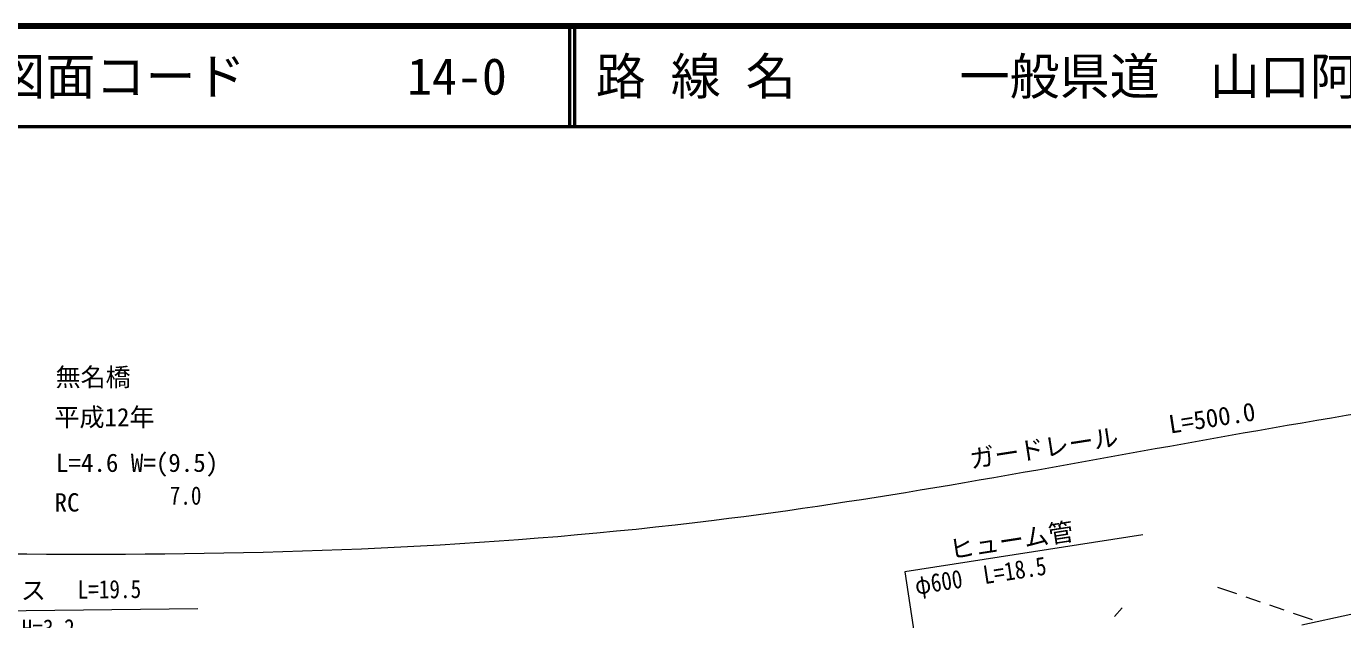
# Model space of a CAD drawing. Units: millimetres, scale not verified. Extents: x 40000 to 680000, y 20000 to 380000.
# Drawn here: x 123476 to 255019, y 320682 to 380000 of the extents above; entities that cross this region are included whole.
import ezdxf
from ezdxf.enums import TextEntityAlignment as Align

# ---------------------------------------------------------------- set-up
doc = ezdxf.new("R2010")
doc.units = ezdxf.units.MM
doc.header["$LTSCALE"] = 1000
for name, color, linetype, lineweight in [('M-BGD', 7, 'Continuous', 13), ('M-BMK-ROW', 30, 'Continuous', 13), ('M-STR-HTXT', 7, 'Continuous', 13), ('M-TTL', 2, 'Continuous', 140), ('M-TTL-LINE', 7, 'Continuous', 50)]:
    doc.layers.add(name, color=color, linetype=linetype, lineweight=lineweight)
doc.layers.add('M-TTL-TXT', color=7, linetype='Continuous')
doc.styles.add('ＭＳ ゴシック', font='')
doc.styles.get('ＭＳ ゴシック').set_extended_font_data('MS Gothic')

msp = doc.modelspace()

# ---------------------------------------------------------------- linework, layer by layer
at = {"layer": 'M-BGD'}
for p, q in [((242521, 323940), (244410, 323292)), ((245356, 322967), (246774, 322480)), ((233000, 321882), (232219, 320999)), ((247720, 322156), (249139, 321669)), ((250085, 321344), (251973, 320696))]:
    msp.add_line(p, q, dxfattribs=at)
at = {"layer": 'M-BMK-ROW'}
msp.add_line((250949, 320179), (255834, 321243), dxfattribs=at)
at = {"layer": 'M-STR-HTXT'}
for p, q in [((235052, 329170), (211250, 325474)), ((211250, 325474), (214765, 302824)), ((115283, 321525), (140630, 321804))]:
    msp.add_line(p, q, dxfattribs=at)
msp.add_open_spline([(66199, 329007), (108404, 327248), (150608, 325489), (192221, 330632), (223655, 334517), (254752, 342341), (286296, 345252), (310686, 347503), (335343, 346816), (359894, 346744), (389770, 346656), (419489, 347479), (449471, 345609), (470028, 344326), (490710, 341778), (509967, 334964), (516944, 332495), (523733, 329467), (530522, 326439)], degree=3, knots=[0, 0, 0, 0, 1, 1, 1, 2, 2, 2, 3, 3, 3, 4, 4, 4, 5, 5, 5, 6, 6, 6, 6], dxfattribs=at)
at = {"layer": 'M-TTL'}
msp.add_line((680000, 380000), (40000, 380000), dxfattribs=at)
at = {"layer": 'M-TTL-LINE'}
for p, q in [((177750, 380000), (177750, 370000)), ((178250, 380000), (178250, 370000)), ((40000, 370000), (680000, 370000))]:
    msp.add_line(p, q, dxfattribs=at)

# ---------------------------------------------------------------- texts
at = {"layer": 'M-STR-HTXT', "style": 'ＭＳ ゴシック'}
for s, rotation, p in [('無名橋', 0.018, (126401, 343468)), ('平成12年', 0.018, (126292, 339459)), ('L=500.0', 8.832, (237869, 338740)), ('ガードレール', 8.832, (217979, 335265)), ('L=4.6 W=(9.5)', 0.018, (126441, 334903)), ('RC', 0.018, (126295, 330940)), ('ヒューム管', 8.832, (215960, 326207)), ('ボックス', 0.622, (115440, 322060))]:
    msp.add_text(s, height=1833, rotation=rotation, dxfattribs=at).set_placement(p, align=Align.BOTTOM_LEFT)
at = {"layer": 'M-STR-HTXT', "style": 'ＭＳ ゴシック', "width": 0.85}
for s, rotation, p in [('7.0', 0.018, (137801, 331627)), ('φ600\u3000L=18.5', 8.832, (212493, 322628)), ('L=19.5', 0.622, (128612, 322231)), ('W=3.8\u3000H=3.2', 0.622, (115608, 318225))]:
    msp.add_text(s, height=1833, rotation=rotation, dxfattribs=at).set_placement(p, align=Align.BOTTOM_LEFT)
at = {"layer": 'M-TTL-TXT', "style": 'ＭＳ ゴシック'}
for s, p in [('図面コード', (120380, 375000)), ('14-0', (161521, 375000)), ('路 線 名', (180380, 375000)), ('一般県道\u3000山口阿知須宇部線', (216734, 375000))]:
    msp.add_text(s, height=3666, dxfattribs=at).set_placement(p, align=Align.MIDDLE_LEFT)

doc.saveas('drawing.dxf')
